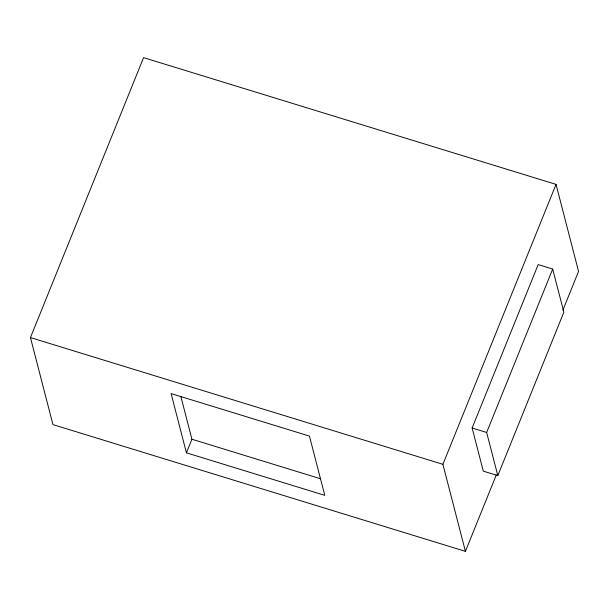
<?xml version="1.0" encoding="UTF-8"?>
<svg xmlns="http://www.w3.org/2000/svg" width="609" height="609" viewBox="0 0 609 609"><rect width="100%" height="100%" fill="white"/><g stroke="black" fill="none" stroke-linecap="round" stroke-linejoin="round"><path stroke-width="0.91" d="M496.373 474.769L465.421 551.358L52.96 424.618L30.45 337.576L143.579 57.642L556.04 184.382L578.55 271.424L562.899 310.156M186.43 452.837L171.106 393.589L309.448 436.097L324.772 495.345L186.43 452.837L191.926 439.234L180.843 396.39M465.421 551.358L442.91 464.324L556.04 184.382M472.135 428.005L538.173 264.595L552.69 269.056L563.85 312.196L497.812 475.606L483.295 471.145L472.135 428.005L486.652 432.466L497.812 475.606M486.652 432.466L552.69 269.056M30.45 337.576L442.91 464.324M191.926 439.234L320.319 478.689"/></g></svg>
